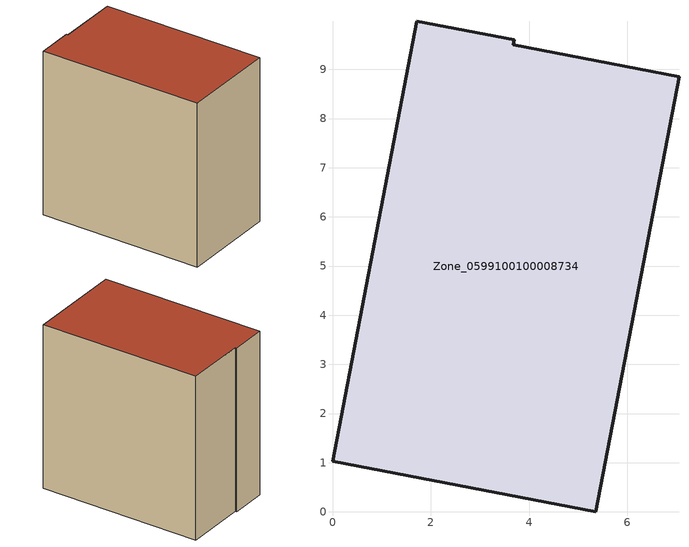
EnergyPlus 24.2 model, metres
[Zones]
Zone_0599100100008734
 floor ground (C_G): 0,1.03 1.72,9.98 3.7,9.6 3.68,9.5 7.05,8.85 5.35,0 z0
 wall outside (C_F): 3.68,9.5 3.7,9.6 1.72,9.98 0,1.03 5.35,0 7.05,8.85 3.68,9.5 z0:9.23
 roof outside (C_R): 5.35,0 7.05,8.85 3.68,9.5 3.7,9.6 1.72,9.98 0,1.03 z9.23
[BUILDING]
Pand.0599100100008734: North Axis=0; Terrain=City; Loads Convergence Tolerance Value=0.04; Temperature Convergence Tolerance Value=0.4; Solar Distribution=FullExterior; Maximum Number of Warmup Days=25; Minimum Number of Warmup Days=1
[Site:Location]
Rotterdam.The.Hague.AP_ZH_NLD Design_Conditions: Latitude=51.96; Longitude=4.45; Time Zone=1; Elevation=-4.5
[SITE:GROUNDTEMPERATURE:BUILDINGSURFACE]
18, 18, 18, 18, 18, 18, 18, 18, 18, 18, 18, 18
[MATERIAL] Thermal Absorptance=0.9; Solar Absorptance=0.7; Visible Absorptance=0.7
Name | Roughness | Thickness | Conductivity | Density | Specific Heat
G.TI.2015-2018 | MediumSmooth | 0.15 | 0.0428571 | 540 | 1210
F.TI.2015-2018 | Rough | 0.3 | 0.0666667 | 1920 | 840
R.TI.2015-2018 | MediumRough | 0.2 | 0.0333333 | 1500 | 1000
[CONSTRUCTION]
C_G: G.TI.2015-2018
C_F: F.TI.2015-2018
C_R: R.TI.2015-2018
[ZONE]
Zone_0599100100008734: Type=1; Multiplier=1; Ceiling Height=Autocalculate; Volume=Autocalculate; Floor Area=autocalculate; Part of Total Floor Area=Yes
[ZONEINFILTRATION:DESIGNFLOWRATE]
Infil_Zone_0599100100008734: Zone or ZoneList or Space or SpaceList=Zone_0599100100008734; Schedule=AlwaysOn; Design Flow Rate Calculation Method=Flow/Area; Flow Rate per Floor Area=0.0015; Constant Term Coefficient=1; Temperature Term Coefficient=0; Velocity Term Coefficient=0; Velocity Squared Term Coefficient=0
[HVACTEMPLATE:ZONE:IDEALLOADSAIRSYSTEM]
Zone_0599100100008734: Maximum Heating Supply Air Temperature=50; Minimum Cooling Supply Air Temperature=13; Maximum Heating Supply Air Humidity Ratio=0.0156; Minimum Cooling Supply Air Humidity Ratio=0.0077; Heating Limit=NoLimit; Cooling Limit=NoLimit; Dehumidification Control Type=ConstantSensibleHeatRatio; Cooling Sensible Heat Ratio=0.7; Dehumidification Setpoint=60; Humidification Control Type=None; Humidification Setpoint=30; Outdoor Air Method=None; Outdoor Air Flow Rate per Person=0.00944; Outdoor Air Flow Rate per Zone Floor Area=0; Outdoor Air Flow Rate per Zone=0; Demand Controlled Ventilation Type=None; Outdoor Air Economizer Type=NoEconomizer; Heat Recovery Type=None; Sensible Heat Recovery Effectiveness=0.7; Latent Heat Recovery Effectiveness=0.65
[ZONECONTROL:THERMOSTAT]
ThermostatControl_Zone_0599100100008734: Zone or ZoneList=Zone_0599100100008734; Control Type Schedule=DualSetpointControlType; Control 1=Thermostat_Zone_0599100100008734; Temperature Difference Between Cutout And Setpoint=0
[THERMOSTATSETPOINT:DUALSETPOINT]
Thermostat_Zone_0599100100008734: Heating Setpoint Temperature Schedule=HeatingSetpoint_Zone_0599100100008734; Cooling Setpoint Temperature Schedule=CoolingSetpoint_Zone_0599100100008734
[SCHEDULE:COMPACT]
HeatingSetpoint_Zone_0599100100008734: Through: 12/31, For: AllDays, Until: 24:00, 21
CoolingSetpoint_Zone_0599100100008734: Through: 12/31, For: AllDays, Until: 24:00, 24
DualSetpointControlType: Through: 12/31, For: AllDays, Until: 24:00, 4
AlwaysOn: Through: 12/31, For: AllDays, Until: 24:00, 1
